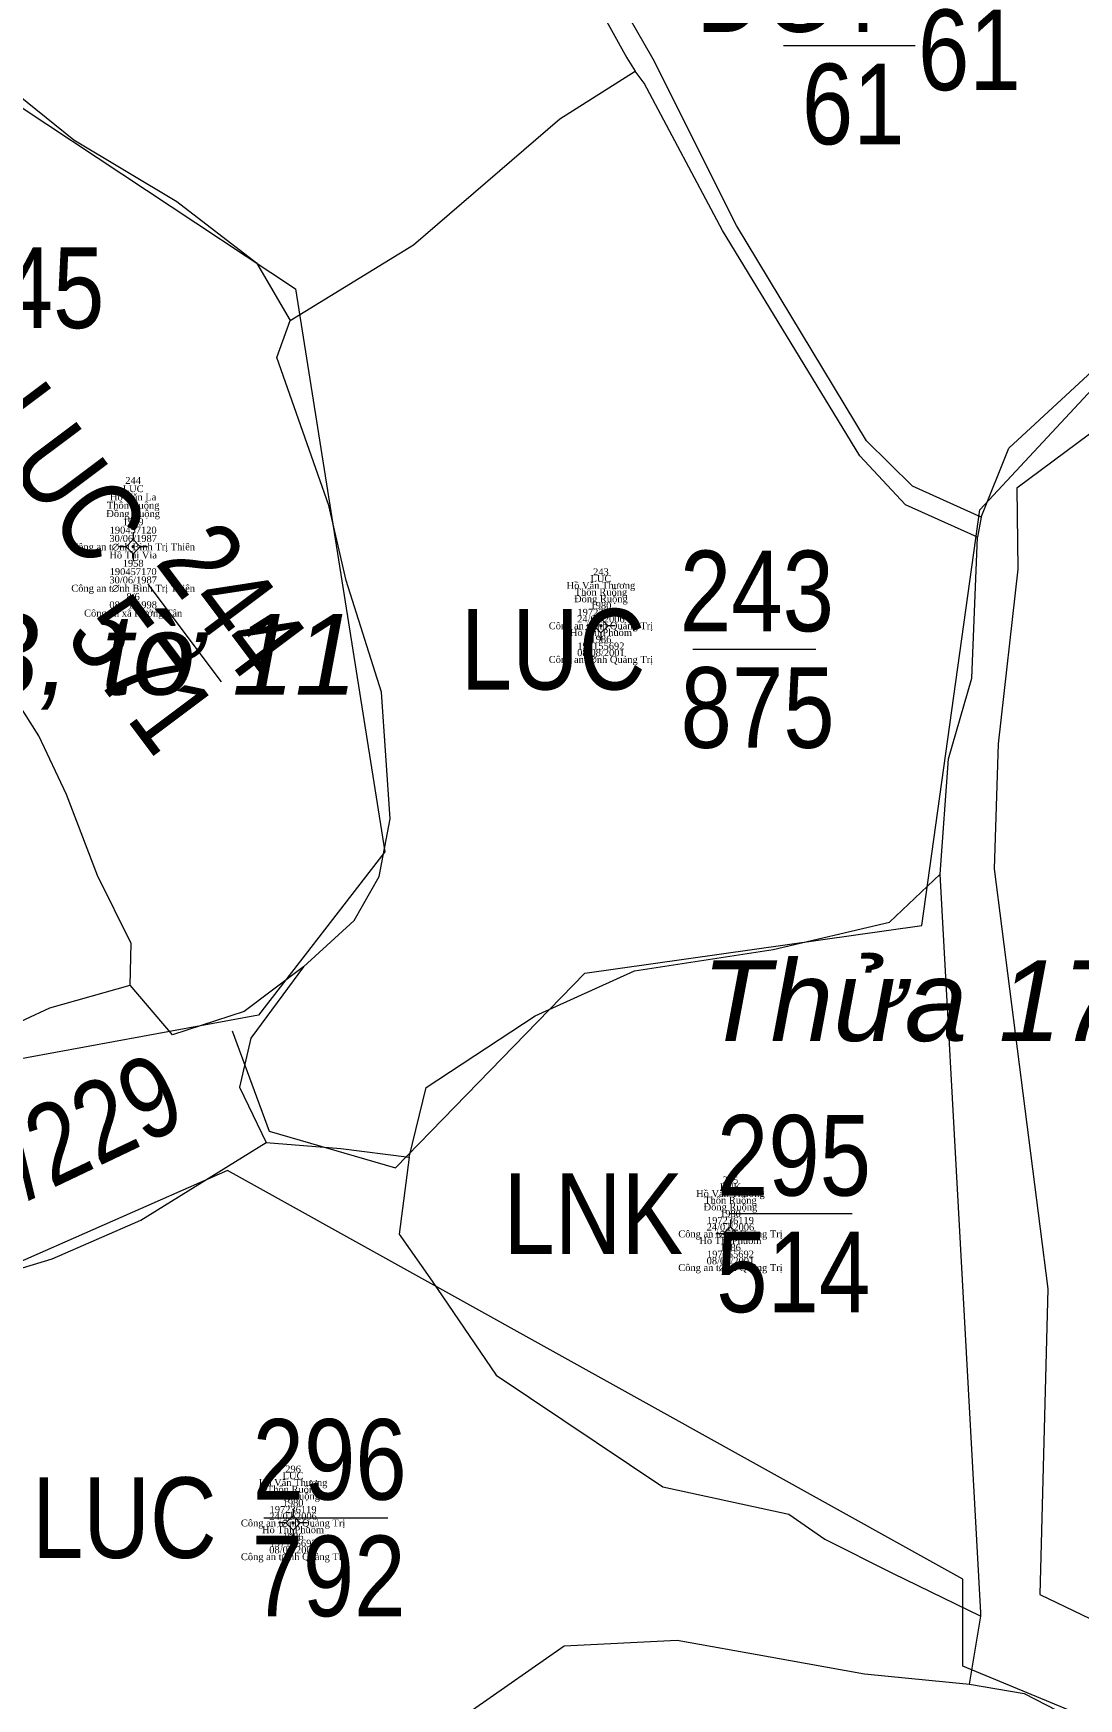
# Model space of a CAD drawing. Header units: metres. Extents: x 545779 to 547235, y 1841259 to 1843294.
# Drawn here: x 546619.4 to 546664.7, y 1842566.9 to 1842639.2 of the extents above; entities that cross this region are included whole.
import ezdxf
from ezdxf.enums import TextEntityAlignment as Align

# ---------------------------------------------------------------- set-up
doc = ezdxf.new("R2010")
doc.units = ezdxf.units.M
doc.header["$MEASUREMENT"] = 0
for name, color, linetype, lineweight in [('Level 10', 7, 'Continuous', 0), ('Level 11', 7, 'Continuous', 0), ('Level 13', 7, 'Continuous', 0), ('Level 14', 7, 'Continuous', 0), ('Level 15', 7, 'Continuous', 0), ('Level 18', 7, 'Continuous', 0), ('Level 31', 7, 'Continuous', 0), ('Level 55', 7, 'Continuous', 0)]:
    doc.layers.add(name, color=color, linetype=linetype, lineweight=lineweight)
doc.styles.add('Style-Vnariali', font='Vnariali.shx')
doc.styles.add('Style-vnarialNarrowI', font='vnarialNarrowI.shx')
doc.styles.add('Style-Vntimei', font='Vntimei.shx')

# ---------------------------------------------------------------- blocks, each defined once
blk = doc.blocks.new('N_THUA_348')
at = {"layer": 'Level 13', "color": 230, "linetype": 'Continuous', "lineweight": 13, "flags": 128}
blk.add_lwpolyline([(-2.83, 0), (2.5, 0)], dxfattribs=at)
at = {"layer": 'Level 13', "color": 230, "linetype": 'Continuous', "lineweight": 0, "style": 'Style-vnarialNarrowI'}
blk.add_text('243', height=3.49998, dxfattribs=at).set_placement((-0.050515, 0.78), align=Align.CENTER)
blk.add_text('LUC ', height=3.49998, dxfattribs=at).set_placement((-3.771418, -0.00001), align=Align.MIDDLE_RIGHT)
blk.add_text('875', height=3.49998, dxfattribs=at).set_placement((-0.021169, -0.78002), align=Align.TOP_CENTER)
blk = doc.blocks.new('N_THUA_349')
at = {"layer": 'Level 13', "color": 230, "linetype": 'Continuous', "lineweight": 13, "flags": 128}
blk.add_lwpolyline([(-2.872003, 0.004005), (2.436002, -0.002005)], dxfattribs=at)
at = {"layer": 'Level 13', "color": 230, "linetype": 'Continuous', "lineweight": 0, "style": 'Style-vnarialNarrowI'}
blk.add_text('244', height=3.499983, rotation=359.999893, dxfattribs=at).set_placement((-0.116597, 0.778001), align=Align.CENTER)
blk.add_text('LUC ', height=3.499983, rotation=359.999893, dxfattribs=at).set_placement((-3.769421, -0.004003), align=Align.MIDDLE_RIGHT)
blk.add_text('571', height=3.499983, rotation=359.999893, dxfattribs=at).set_placement((0.094691, -0.780021), align=Align.TOP_CENTER)
blk = doc.blocks.new('N_THUA_351')
at = {"layer": 'Level 13', "color": 230, "linetype": 'Continuous', "lineweight": 0, "style": 'Style-vnarialNarrowI'}
blk.add_text('245', height=3.49998, dxfattribs=at).set_placement((0.138831, -0.00001), align=Align.MIDDLE_CENTER)
blk = doc.blocks.new('N_THUA_414')
at = {"layer": 'Level 13', "color": 230, "linetype": 'Continuous', "lineweight": 13, "flags": 128}
blk.add_lwpolyline([(-2.84, 0), (2.51, 0)], dxfattribs=at)
at = {"layer": 'Level 13', "color": 230, "linetype": 'Continuous', "lineweight": 0, "style": 'Style-vnarialNarrowI'}
blk.add_text('295', height=3.49998, dxfattribs=at).set_placement((-0.021169, 0.78), align=Align.CENTER)
blk.add_text('LNK ', height=3.49998, dxfattribs=at).set_placement((-3.719752, -0.00001), align=Align.MIDDLE_RIGHT)
blk.add_text('514', height=3.49998, dxfattribs=at).set_placement((-0.052599, -0.78002), align=Align.TOP_CENTER)
blk = doc.blocks.new('N_THUA_415')
at = {"layer": 'Level 13', "color": 230, "linetype": 'Continuous', "lineweight": 13, "flags": 128}
blk.add_lwpolyline([(-2.84, 0), (2.54, 0)], dxfattribs=at)
at = {"layer": 'Level 13', "color": 230, "linetype": 'Continuous', "lineweight": 0, "style": 'Style-vnarialNarrowI'}
blk.add_text('296', height=3.49998, dxfattribs=at).set_placement((0.018779, 0.78), align=Align.CENTER)
blk.add_text('LUC ', height=3.49998, dxfattribs=at).set_placement((-3.771418, -0.00001), align=Align.MIDDLE_RIGHT)
blk.add_text('792', height=3.49998, dxfattribs=at).set_placement((-0.032184, -0.78002), align=Align.TOP_CENTER)
blk = doc.blocks.new('N_THUA_416')
at = {"layer": 'Level 13', "color": 230, "linetype": 'Continuous', "lineweight": 0, "style": 'Style-vnarialNarrowI'}
blk.add_text('LNK 297/229', height=3.499865, rotation=359.999912, dxfattribs=at).set_placement((0.122048, -0.000845), align=Align.MIDDLE_CENTER)
blk = doc.blocks.new('N_THUA_1128')
at = {"layer": 'Level 13', "color": 230, "linetype": 'Continuous', "lineweight": 13, "flags": 128}
blk.add_lwpolyline([(0, 0), (4.09, 0)], dxfattribs=at)
at = {"layer": 'Level 13', "color": 230, "linetype": 'Continuous', "lineweight": 0, "style": 'Style-vnarialNarrowI'}
blk.add_text('873', height=3.49998, dxfattribs=at).set_placement((2.149485, 0.78), align=Align.CENTER)
blk.add_text('873', height=3.49998, dxfattribs=at).set_placement((2.149485, 0.78), align=Align.CENTER)
blk.add_text('DGT ', height=3.49998, dxfattribs=at).set_placement((0.070438, -0.00001), align=Align.MIDDLE_RIGHT)
blk.add_text('61', height=3.49998, dxfattribs=at).set_placement((2.34984, -0.78002), align=Align.TOP_CENTER)
blk = doc.blocks.new('CENTRD')
at = {"layer": 'Level 11', "linetype": 'Continuous', "lineweight": 0}
h = blk.add_hatch(color=3, dxfattribs=at)
edge = h.paths.add_edge_path()
edge.add_arc((-0.0025, 0), 1.500056, 0, 360)
at = {"layer": 'Level 11', "color": 3, "linetype": 'Continuous', "lineweight": 0}
for p, q in [((-6.200231, 0), (-12.600469, 0)), ((0, 6.200231), (-6.200231, 0)), ((-6.200231, 0), (0, -6.200231)), ((0, 12.600469), (0, 6.200231)), ((6.200231, 0), (0, 6.200231)), ((0, -6.200231), (6.200231, 0)), ((12.400462, 0), (6.200231, 0)), ((0, -6.200231), (0, -12.600469))]:
    blk.add_line(p, q, dxfattribs=at)

msp = doc.modelspace()

# ---------------------------------------------------------------- linework, layer by layer
at = {"layer": 'Level 10', "color": 7, "linetype": 'Continuous', "lineweight": 0, "flags": 128}
for points in [[(546660.5, 1842618.21), (546657.52, 1842619.56), (546655.52, 1842621.52), (546649.88, 1842630.87), (546646.27, 1842638.1), (546644.55, 1842641.11), (546643.24, 1842644.84), (546643.04, 1842647.52), (546641.1, 1842652.57), (546639.54, 1842659.25), (546639.17, 1842664.94), (546638.77, 1842665.8), (546635.66, 1842667.74), (546632.78, 1842670.23), (546632.2, 1842671.45), (546636.53, 1842679.45), (546638.09, 1842682.84)], [(546631.23, 1842670.83), (546632.21, 1842669.54), (546635.17, 1842667.2), (546638.34, 1842665.13), (546638.66, 1842658.9), (546640.2, 1842652.42), (546642.29, 1842647.39), (546642.4, 1842644.81), (546643.87, 1842640.43), (546645.13, 1842638.15), (546645.48, 1842637.57)], [(546617.06, 1842637.87), (546621.12, 1842634.6), (546625.6, 1842631.92), (546629.06, 1842629.26), (546630.52, 1842626.75)], [(546630.52, 1842626.75), (546635.86, 1842630.03), (546642.21, 1842635.51), (546645.48, 1842637.57)], [(546660.34, 1842617.34), (546657.22, 1842618.75), (546655.24, 1842620.87), (546649.28, 1842630.66), (546645.87, 1842637.05), (546645.48, 1842637.57)], [(546631.09, 1842598.69), (546633.29, 1842600.71), (546634.38, 1842602.61), (546634.86, 1842605.12), (546634.48, 1842610.61), (546632.94, 1842615.47), (546632.19, 1842618.72), (546629.94, 1842625.15), (546630.52, 1842626.75)], [(546623.57, 1842597.89), (546623.61, 1842599.7), (546622.16, 1842602.66), (546620.81, 1842606.18), (546619.61, 1842608.72), (546615.34, 1842615.43), (546613.36, 1842618.07), (546610.26, 1842622.84), (546609.93, 1842625.33)], [(546635.68, 1842590.43), (546636.42, 1842593.45), (546641.15, 1842596.56), (546645.46, 1842598.52), (546651.47, 1842599.44), (546656.52, 1842600.63), (546658.72, 1842602.72)], [(546631.09, 1842598.69), (546628.52, 1842596.75), (546625.41, 1842595.74), (546623.57, 1842597.89)], [(546631.09, 1842598.69), (546628.81, 1842595.6), (546628.32, 1842593.47), (546629.47, 1842591.06)], [(546610.65, 1842591.73), (546613.45, 1842592.55), (546616.9, 1842595.43), (546620.09, 1842596.91), (546623.57, 1842597.89)], [(546608.95, 1842581.69), (546611.01, 1842582.53), (546614.06, 1842584.16), (546620.18, 1842586.01), (546624.04, 1842587.7), (546629.47, 1842591.06)], [(546629.47, 1842591.06), (546632.71, 1842590.81), (546635.68, 1842590.43)], [(546635.68, 1842590.43), (546635.24, 1842587.09), (546636.68, 1842585.05), (546639.45, 1842580.97), (546646.69, 1842576.12), (546652.16, 1842574.93), (546653.71, 1842573.85), (546656.66, 1842572.37), (546660.49, 1842570.51)], [(546630.49, 1842559.77), (546633.6, 1842561.64), (546635.68, 1842564.01), (546638.43, 1842566.44), (546642.4, 1842569.22), (546647.31, 1842569.46), (546651.34, 1842568.74), (546655.44, 1842568), (546659.99, 1842567.55)]]:
    msp.add_lwpolyline(points, dxfattribs=at)
at = {"layer": 'Level 14', "color": 2, "linetype": 'Continuous', "lineweight": 13, "flags": 128}
msp.add_lwpolyline([(546651.93, 1842638.69), (546657.64, 1842638.69)], dxfattribs=at)
at = {"layer": 'Level 18', "color": 1, "linetype": 'Continuous', "lineweight": 0}
for p, q in [((546617.27, 1842637.04), (546630.74, 1842628.13)), ((546630.74, 1842628.13), (546634.62, 1842603.68)), ((546660.44, 1842618.53), (546669.8, 1842628.59)), ((546657.92, 1842600.48), (546660.44, 1842618.53)), ((546634.62, 1842603.68), (546629.14, 1842596.59)), ((546643.3, 1842598.42), (546657.92, 1842600.48)), ((546635.08, 1842589.96), (546643.3, 1842598.42)), ((546629.14, 1842596.59), (546615.44, 1842594.08)), ((546628, 1842595.91), (546629.6, 1842591.56)), ((546629.6, 1842591.56), (546635.08, 1842589.96)), ((546627.79, 1842589.85), (546609.17, 1842581.64)), ((546659.71, 1842572.11), (546627.79, 1842589.85)), ((546659.71, 1842568.33), (546659.71, 1842572.11)), ((546671.45, 1842563.46), (546659.71, 1842568.33))]:
    msp.add_line(p, q, dxfattribs=at)
at = {"layer": 'Level 31', "color": 4, "linetype": 'Continuous', "lineweight": 0, "flags": 128}
for points in [[(546673.04, 1842636.12), (546671.15, 1842630.75), (546670.47, 1842627.01), (546667.28, 1842623.36), (546662.05, 1842619.47), (546662.09, 1842615.96), (546661.24, 1842608.37), (546661.06, 1842602.94), (546663.39, 1842584.72), (546663.05, 1842571.45), (546671.76, 1842567.26), (546683.78, 1842571.02)], [(546660.5, 1842618.21), (546661.7, 1842621.21), (546669.69, 1842628.59), (546671.22, 1842635.66)], [(546660.5, 1842618.21), (546660.34, 1842617.34)], [(546659.09, 1842607.72), (546660.09, 1842611.23), (546660.34, 1842617.34)], [(546658.72, 1842602.72), (546659.09, 1842607.72)], [(546660.49, 1842570.51), (546660.49, 1842570.65), (546658.72, 1842602.72)], [(546659.99, 1842567.55), (546660.49, 1842570.51)], [(546659.99, 1842567.55), (546662.36, 1842567.15), (546666.19, 1842565.18), (546667.97, 1842562.91), (546670.44, 1842562.86)]]:
    msp.add_lwpolyline(points, dxfattribs=at)

# ---------------------------------------------------------------- block references
at = {"layer": 'Level 11', "color": 3, "linetype": 'Continuous', "lineweight": 0, "xscale": 0.049998, "yscale": 0.049998, "zscale": 0.049998}
for p in [(546623.7, 1842616.93), (546644, 1842613.5), (546649.62, 1842587.1), (546630.64, 1842574.55)]:
    msp.add_blockref('CENTRD', p, dxfattribs=at)
at = {"layer": 'Level 13', "color": 230, "linetype": 'Continuous', "lineweight": 0}
for name, p in [('N_THUA_1128', (546657.64, 1842641.03)), ('N_THUA_351', (546618.97, 1842628.17)), ('N_THUA_348', (546650.82, 1842612.48)), ('N_THUA_414', (546652.4, 1842587.98)), ('N_THUA_415', (546632.21, 1842574.78))]:
    msp.add_blockref(name, p, dxfattribs=at)
at = {"layer": 'Level 13', "color": 230, "linetype": 'Continuous', "lineweight": 0, "xscale": 0.999999, "yscale": 0.999999, "zscale": 0.999999}
for name, p, rotation in [('N_THUA_349', (546626.06, 1842613.01), 306.870004), ('N_THUA_416', (546614.76, 1842588.42), 25.51618)]:
    msp.add_blockref(name, p, dxfattribs=dict(at, rotation=rotation))

# ---------------------------------------------------------------- texts
at = {"layer": 'Level 14', "color": 2, "linetype": 'Continuous', "lineweight": 0, "style": 'Style-vnarialNarrowI'}
msp.add_text('61', height=3.5, dxfattribs=at).set_placement((546654.95, 1842637.9), align=Align.TOP_CENTER)
at = {"layer": 'Level 15', "color": 3, "linetype": 'Continuous', "lineweight": 0, "char_height": 0.3, "attachment_point": 5, "style": 'Style-Vntimei'}
for s, insert, line_spacing_factor in [('244\\PLUC\\PHå V¨n La\\PTh«n Ruéng\\P§ång Ruéng\\P1959\\P190457120\\P30/06/1987\\PC«ng an t∅nh B×nh TrÞ Thiªn\\PHå ThÞ Via\\P1958\\P190457170\\P30/06/1987\\PC«ng an t∅nh B×nh TrÞ Thiªn\\P8/6\\P08/01/1998\\PC«ng an x· H\xadíng T©n\\P', (546623.7, 1842616.88), 0.72), ('243\\PLUC\\PHå V¨n Th\xad¬ng\\PTh«n Ruéng\\P§ång Ruéng\\P1980\\P197236119\\P24/02/2006\\PC«ng an t∅nh Qu¶ng TrÞ\\PHå ThÞ Phu«m\\P1986\\P197155692\\P08/08/2001\\PC«ng an t∅nh Qu¶ng TrÞ\\P \\P \\P \\P', (546644, 1842613.45), 0.585), ('295\\PLNK\\PHå V¨n Th\xad¬ng\\PTh«n Ruéng\\P§ång Ruéng\\P1980\\P197236119\\P24/02/2006\\PC«ng an t∅nh Qu¶ng TrÞ\\PHå ThÞ Phu«m\\P1986\\P197155692\\P08/08/2001\\PC«ng an t∅nh Qu¶ng TrÞ\\P \\P \\P \\P', (546649.62, 1842587.05), 0.585), ('296\\PLUC\\PHå V¨n Th\xad¬ng\\PTh«n Ruéng\\P§ång Ruéng\\P1980\\P197236119\\P24/02/2006\\PC«ng an t∅nh Qu¶ng TrÞ\\PHå ThÞ Phu«m\\P1986\\P197155692\\P08/08/2001\\PC«ng an t∅nh Qu¶ng TrÞ\\P \\P \\P \\P', (546630.64, 1842574.5), 0.585)]:
    msp.add_mtext(s, dxfattribs=dict(at, insert=insert, line_spacing_factor=line_spacing_factor))
at = {"layer": 'Level 18', "color": 1, "linetype": 'Continuous', "lineweight": 0, "style": 'Style-Vnariali'}
msp.add_text('Thöa 23, tê 11', height=3.49998, dxfattribs=at).set_placement((546617.357, 1842612.26), align=Align.MIDDLE_CENTER)
at = {"layer": 'Level 55', "color": 230, "linetype": 'Continuous', "lineweight": 0, "style": 'Style-Vnariali'}
msp.add_text('Thöa 179 tê sè 11', height=3.49998, dxfattribs=at).set_placement((546668.391, 1842597.22), align=Align.MIDDLE_CENTER)

doc.saveas('drawing.dxf')
